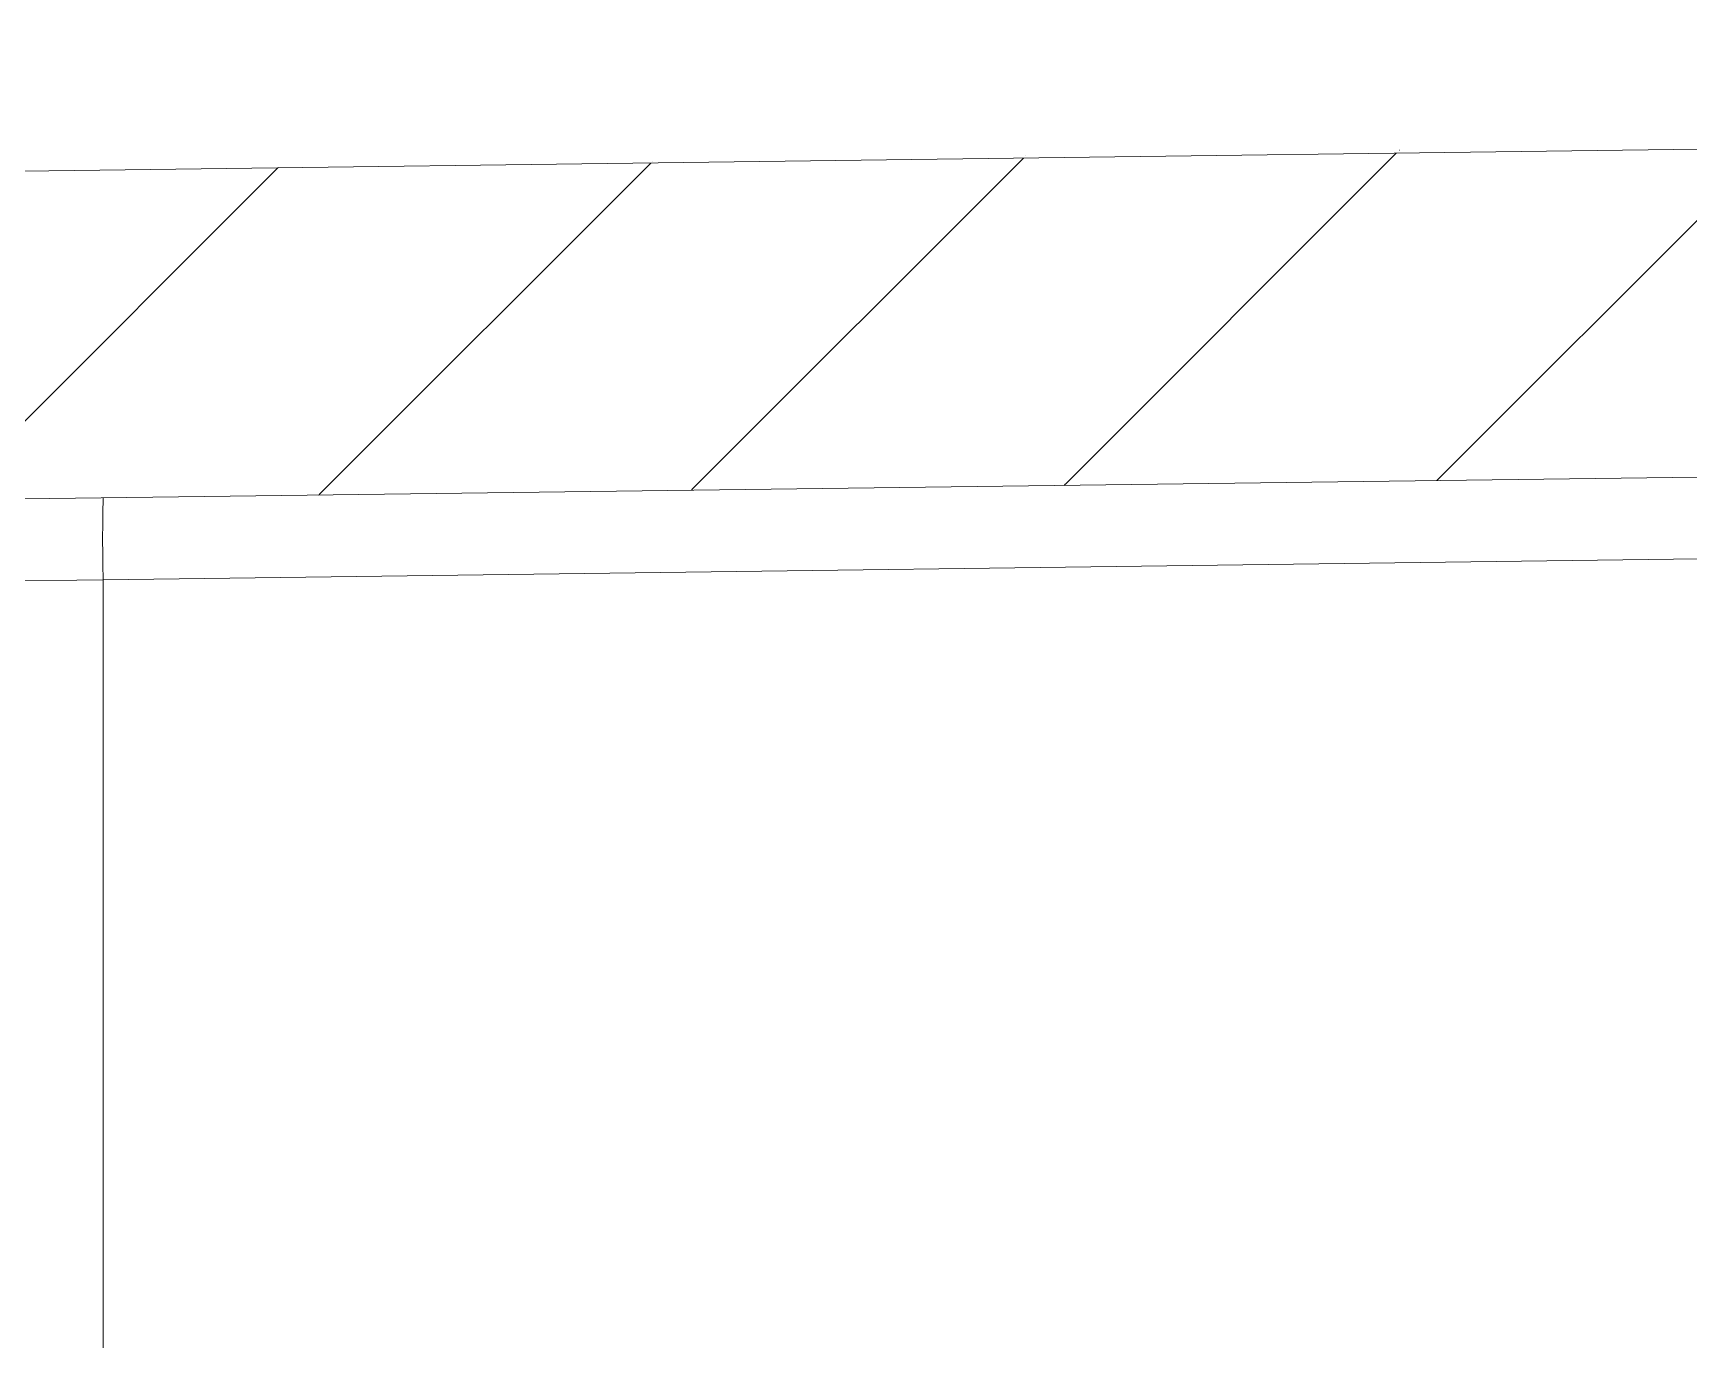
# Model space of a CAD drawing. Extents: x 14808 to 20058, y -13198 to -11680.
# Drawn here: x 15202.41 to 15212.52, y -12595.07 to -12587.09 of the extents above; entities that cross this region are included whole.
import ezdxf

# ---------------------------------------------------------------- set-up
doc = ezdxf.new("R2010")
doc.units = 0
doc.header["$LTSCALE"] = 7
doc.header["$MEASUREMENT"] = 0
doc.layers.get('0').update_dxf_attribs({"color": 2, "linetype": 'CONTINUOUS'})

# ---------------------------------------------------------------- blocks, each defined once
blk = doc.blocks.new('A$C37B80C3A')
at = {"linetype": 'Continuous', "lineweight": 0}
h = blk.add_hatch(dxfattribs=at)
h.set_pattern_fill('ANSI31', color=2, scale=0.25, style=0)
h.set_pattern_definition([(45, (344.9468, 39.5322), (-0.561266, 0.561266), [])])
edge = h.paths.add_edge_path(flags=0)
edge.add_line((32.5, 23.0125), (32.5, 24.0387))
edge.add_ellipse((3.8456, 24.8561), major_axis=(95.4957, 1.2501), ratio=0.0130885, start_angle=286.193983, end_angle=287.451388, ccw=False)
edge.add_spline(control_points=[(30.4941, 24.0045), (30.1248, 23.9982), (29.7572, 23.9452), (29.3879, 23.9404)], knot_values=[0, 0, 0, 0, 0.004432, 0.004432, 0.004432, 0.004432], weights=[1, 1, 1, 1], degree=3, periodic=0)
edge.add_line((29.3879, 23.9404), (3.9, 23.6067))
edge.add_line((3.9, 23.6067), (3.9, 23.3561))
edge.add_line((3.9, 23.3561), (3.5625, 23.3561))
edge.add_line((3.5625, 23.3561), (3.5625, 22.6022))
edge.add_line((3.5625, 22.6022), (28.5295, 22.9291))
edge.add_arc((28.5, 25.1789), 2.25, 270.75, 278.2657)
edge.add_spline(control_points=[(28.8235, 22.9522), (28.8463, 22.9556), (28.8694, 22.9574), (28.8925, 22.9578)], knot_values=[0, 0, 0, 0, 0.000277, 0.000277, 0.000277, 0.000277], weights=[1, 1, 1, 1], degree=3, periodic=0)
edge.add_ellipse((3.8456, 24.8561), major_axis=(171.8922, 2.2502), ratio=0.01308847, start_angle=278.368749, end_angle=279.586187)
at = {"color": 7, "linetype": 'Continuous', "lineweight": 15}
for p, q in [((29.3879, 23.9404), (3.9, 23.6067)), ((28.5295, 22.9291), (3.5625, 22.6022)), ((4.9476, 22.3704), (32.5, 22.7311))]:
    blk.add_line(p, q, dxfattribs=at)
at = {"color": 8, "linetype": 'Continuous', "lineweight": 15}
for p in [(4.0428, 22.3593), (4.9476, 15.4636)]:
    blk.add_line(p, (4.9476, 22.3704), dxfattribs=at)
at = {"color": 7, "linetype": 'Continuous', "lineweight": 15}
blk.add_arc((9.723, 22.4954), 4.777, 178.5007, 181.4993, dxfattribs=at)

msp = doc.modelspace()

# ---------------------------------------------------------------- block references
at = {"xscale": 2, "yscale": 2, "zscale": 2}
msp.add_blockref('A$C37B80C3A', (15192.943, -12635.169), dxfattribs=at)

doc.saveas('drawing.dxf')
